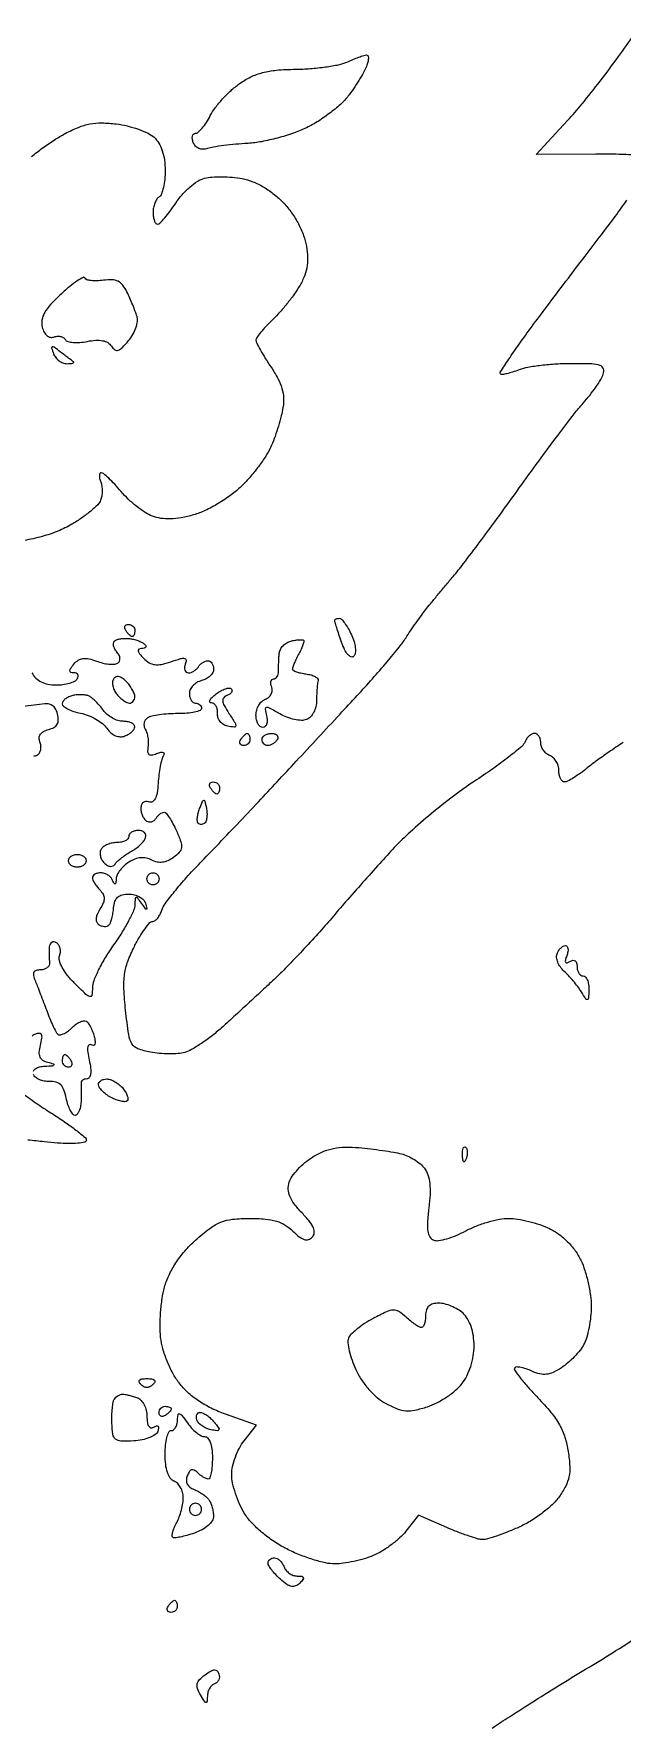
# Model space of a CAD drawing. Extents: x 0 to 102, y 0 to 135.
# Drawn here: x 73.71 to 81.93, y 70.39 to 93.94 of the extents above; entities that cross this region are included whole.
import ezdxf

# ---------------------------------------------------------------- set-up
doc = ezdxf.new("R2010")
doc.units = 0
doc.header["$MEASUREMENT"] = 0

msp = doc.modelspace()

# ---------------------------------------------------------------- linework, layer by layer
for points in [[(82.154959, 92.247453, 0.010801), (81.885233, 92.258749, 0.006493), (81.564856, 92.261078), (80.729312, 92.2563), (81.167344, 92.729414, 0.015467), (81.370219, 92.962607, 0.006991), (81.622164, 93.279919, 0.006914), (81.878958, 93.622484, 0.00939), (82.100556, 93.939102, -0.008454)], [(73.681254, 92.22809, -0.013082), (73.838351, 92.348533, -0.01303), (74.003858, 92.462216, -0.020632), (74.1519, 92.549864, -0.028183), (74.335926, 92.635812, -0.048703), (74.497973, 92.682981, -0.049104), (74.665157, 92.697698, -0.029182), (74.864817, 92.683964, -0.02784), (75.019514, 92.655384, -0.025572), (75.174626, 92.609183, -0.026457), (75.308635, 92.553545, -0.07241), (75.393567, 92.496555, -0.07651), (75.458523, 92.416641, -0.051594), (75.507249, 92.309462, -0.045791), (75.537654, 92.180805, -0.035154), (75.5478, 92.036681, -0.024502), (75.541599, 91.910217, -0.031333), (75.522949, 91.795113, -0.032555), (75.495979, 91.704196, -0.167482), (75.4632, 91.6641, 0.111412), (75.430751, 91.632288, 0.050262), (75.403451, 91.578937, 0.046318), (75.384867, 91.514298, 0.046881), (75.3786, 91.447607, 0.036824), (75.383232, 91.384794, 0.055973), (75.397238, 91.331943, 0.07398), (75.417745, 91.296009, 0.234415), (75.44205, 91.284447, 0.196896), (75.476203, 91.299102, 0.016462), (75.542679, 91.371361, 0.019969), (75.618107, 91.466395, 0.014044), (75.695516, 91.578852, -0.037748), (75.783893, 91.695048, -0.033507), (75.892105, 91.801694, -0.035059), (76.002996, 91.884435, -0.081439), (76.097922, 91.925515, -0.044495), (76.201419, 91.941896, -0.01963), (76.340012, 91.945887, -0.019246), (76.488219, 91.938626, -0.024506), (76.623809, 91.92001, -0.049581), (76.771896, 91.8767, -0.037032), (76.924589, 91.801497, -0.035454), (77.071718, 91.700291, -0.035325), (77.203263, 91.579199, -0.035838), (77.314263, 91.443189, -0.031602), (77.409918, 91.287053, -0.032613), (77.481748, 91.126752, -0.048837), (77.520933, 90.978542, -0.033935), (77.536256, 90.814308, -0.053015), (77.524814, 90.672899, -0.054234), (77.484234, 90.539372, -0.037562), (77.411502, 90.399148, -0.020143), (77.33411, 90.284519, -0.012243), (77.234016, 90.155181, -0.012261), (77.128275, 90.031566, -0.021119), (77.03358, 89.93476, 0.015005), (76.950559, 89.851938, 0.019913), (76.880479, 89.771514, 0.017616), (76.828257, 89.701626, 0.152796), (76.8168, 89.66501, 0.118658), (76.826511, 89.624666, 0.009433), (76.878724, 89.527079, 0.012364), (76.946863, 89.412075, 0.009156), (77.027607, 89.288273, -0.0271), (77.123028, 89.129822, -0.050251), (77.179695, 88.990955, -0.058864), (77.202158, 88.859647, -0.056616), (77.193893, 88.724925, -0.019369), (77.168714, 88.608574, -0.010258), (77.129004, 88.466403, -0.010193), (77.082372, 88.322446, -0.015533), (77.035514, 88.199718, -0.041728), (76.970246, 88.0741, -0.018341), (76.864464, 87.919238, -0.018002), (76.739584, 87.762243, -0.023019), (76.6131, 87.627552, -0.034273), (76.468801, 87.505451, -0.023393), (76.28986, 87.386424, -0.023637), (76.10561, 87.287455, -0.043193), (75.945998, 87.227499, -0.023424), (75.772921, 87.187676, -0.037201), (75.62179, 87.171757, -0.043196), (75.488589, 87.179192, -0.055362), (75.369775, 87.209873, -0.052477), (75.270769, 87.259938, -0.023309), (75.151507, 87.345016, -0.022764), (75.03248, 87.447691, -0.028507), (74.932411, 87.553717, 0.011856), (74.844118, 87.653734, 0.016787), (74.760568, 87.738107, 0.012901), (74.688335, 87.80287, 0.17813), (74.655911, 87.8148, 0.268459), (74.638247, 87.804579, 0.114957), (74.630091, 87.777523, 0.070071), (74.633212, 87.736554, 0.037632), (74.647794, 87.6879, -0.056421), (74.662836, 87.629882, -0.036097), (74.667628, 87.560341, -0.036023), (74.66236, 87.49058, -0.054809), (74.646933, 87.431858, -0.105743), (74.606076, 87.369101, -0.021889), (74.508155, 87.279833, -0.022093), (74.38297, 87.184417, -0.01925), (74.244089, 87.095675, -0.036451), (74.051348, 87.000848, -0.02867), (73.830878, 86.926063, -0.025777), (73.579802, 86.870402, -0.018488)], [(81.942654, 84.050696, 0.005066), (81.743798, 83.915793, 0.005114), (81.564789, 83.788958, 0.014096), (81.442159, 83.694791, -0.014728), (81.344872, 83.620281, -0.018488), (81.250321, 83.557361, -0.016869), (81.168601, 83.510955, -0.121269), (81.124909, 83.5002, -0.194988), (81.095074, 83.512295, -0.0869), (81.069745, 83.547244, -0.066774), (81.05255, 83.599054, -0.046805), (81.0468, 83.660349, 0.07271), (81.037318, 83.725211, 0.064008), (81.009523, 83.787758, 0.066864), (80.968421, 83.838633, 0.098143), (80.9199, 83.869194, -0.081035), (80.871389, 83.897495, -0.065663), (80.830277, 83.941642, -0.06652), (80.802482, 83.994278, -0.088478), (80.793, 84.047445, 0.065549), (80.786479, 84.096972, 0.082913), (80.767369, 84.138943, 0.099105), (80.73902, 84.167017, 0.146778), (80.705745, 84.177, 0.115729), (80.669057, 84.168393, 0.065629), (80.630999, 84.142804, 0.060023), (80.597401, 84.105101, 0.060468), (80.573818, 84.060587, -0.127657), (80.527468, 83.99571, -0.008401), (80.347038, 83.849892, -0.011738), (80.122373, 83.682818, -0.008478), (79.864532, 83.506799, 0.016262), (79.577126, 83.303967, 0.011003), (79.262576, 83.055229, 0.011094), (78.968933, 82.801154, 0.021655), (78.748609, 82.58373, 0.003443), (78.545172, 82.361748, 0.002044), (78.305616, 82.094526, 0.002045), (78.068873, 81.826058, 0.003525), (77.8743, 81.600391, -0.007368), (77.684585, 81.38375, -0.005085), (77.463726, 81.143869, -0.005128), (77.246594, 80.917496, -0.010447), (77.0706, 80.745095, -0.001448), (76.900221, 80.585959, -0.000939), (76.702326, 80.402881, -0.000944), (76.508402, 80.224829, -0.001792), (76.3515, 80.082343, -0.017598), (76.207932, 79.961783, -0.017668), (76.056426, 79.851786, -0.017791), (75.917812, 79.765447, -0.064796), (75.822194, 79.72591, -0.046888), (75.728685, 79.709958, -0.020328), (75.602446, 79.705588, -0.019904), (75.466872, 79.711808, -0.024954), (75.342197, 79.728812, -0.040881), (75.165991, 79.777041, -0.174212), (75.083402, 79.845739, -0.098084), (75.038641, 79.97372, -0.008556), (74.995909, 80.317142, -0.01505), (74.973039, 80.615174, -0.045922), (74.982217, 80.817672, -0.054733), (75.026825, 80.995014, -0.028998), (75.118075, 81.202819, -0.01626), (75.192403, 81.337506, -0.023403), (75.267422, 81.451123, -0.020633), (75.335181, 81.536363, -0.217827), (75.374618, 81.5544, 0.165002), (75.407809, 81.565659, 0.05978), (75.44388, 81.600885, 0.051168), (75.477108, 81.652091, 0.041529), (75.502024, 81.712647, -0.083599), (75.547351, 81.800973, -0.010539), (75.679737, 81.970836, -0.01214), (75.847383, 82.166916, -0.009808), (76.036475, 82.369371, 0.00196), (76.26413, 82.605573, 0.00096), (76.552418, 82.9082, 0.000952), (76.850845, 83.223881, 0.001383), (77.1129, 83.503694, 0.00016), (77.377865, 83.78837, 0.000102), (77.685581, 84.119326, 0.000103), (77.986987, 84.443761, 0.000192), (78.230854, 84.706573, 0.00563), (78.443212, 84.940841, 0.005931), (78.646537, 85.175841, 0.005695), (78.817096, 85.38249, 0.026464), (78.907654, 85.50782, -0.005747), (78.974755, 85.609288, -0.004183), (79.051607, 85.720628, -0.004226), (79.12629, 85.825027, -0.00926), (79.1856, 85.90338, -0.004736), (79.251631, 85.985719, -0.001523), (79.351106, 86.106628, -0.001519), (79.462617, 86.240498, -0.001701), (79.570825, 86.368714, 0.012952), (79.711056, 86.542669, 0.002671), (79.948464, 86.856768, 0.002807), (80.220301, 87.224729, 0.00264), (80.493651, 87.6033, -0.003029), (80.764792, 87.978194, -0.003413), (81.029985, 88.33509, -0.003126), (81.259511, 88.635692, -0.018486), (81.386339, 88.7877, 0.015708), (81.477499, 88.895733, 0.015202), (81.562736, 89.010436, 0.015305), (81.631502, 89.11584, 0.052647), (81.666407, 89.18955, 0.15506), (81.668662, 89.266217, 0.248178), (81.624364, 89.312378, 0.072576), (81.505461, 89.333348, 0.007418), (81.218852, 89.3376, 0.015357), (81.010862, 89.33121, 0.014362), (80.798932, 89.312053, 0.014505), (80.61187, 89.284188, 0.046643), (80.490674, 89.250633, -0.014921), (80.400835, 89.219511, -0.022052), (80.320231, 89.198108, -0.01846), (80.254659, 89.186275, -0.235993), (80.231652, 89.193948, -0.353512), (80.228984, 89.219077, -0.002803), (80.347189, 89.399732, -0.008349), (80.490955, 89.609105, -0.005077), (80.667493, 89.851965, -0.001506), (80.882486, 90.139685, -0.000844), (81.145474, 90.488206, -0.000842), (81.412363, 90.839426, -0.001374), (81.640108, 91.136393, 0.005029), (81.834203, 91.393349, 0.007557), (81.997818, 91.621684, 0.003606)], [(73.6866, 85.023, 0.079043), (73.741466, 84.950701, 0.074598), (73.817072, 84.897298, 0.067603), (73.911831, 84.86473, 0.049049), (74.022984, 84.8538, 0.031768), (74.120922, 84.860029, 0.037388), (74.21196, 84.878651, 0.040691), (74.284525, 84.905787, 0.145524), (74.3211, 84.9384, 0.09532), (74.333377, 84.970674, 0.17334), (74.328666, 84.998149, 0.172316), (74.307566, 85.016522, 0.094062), (74.273434, 85.023, -0.077058), (74.230806, 85.029609, -0.33026), (74.216656, 85.049212, -0.151269), (74.227787, 85.083601, -0.019864), (74.274994, 85.145315, -0.075829), (74.334931, 85.198598, -0.111239), (74.400847, 85.222941, -0.089), (74.481633, 85.219276, -0.035128), (74.588553, 85.187009, 0.030753), (74.675719, 85.15987, 0.034495), (74.762283, 85.144887, 0.036887), (74.836607, 85.142755, 0.127819), (74.882207, 85.156827, 0.132209), (74.909347, 85.185707, 0.141022), (74.917468, 85.223579, 0.104744), (74.904526, 85.268981, 0.051624), (74.871, 85.3191, -0.056759), (74.840842, 85.365198, -0.084254), (74.826714, 85.411227, -0.111539), (74.830296, 85.449864, -0.177482), (74.850576, 85.475677, -0.07857), (74.888193, 85.491438, -0.031873), (74.943053, 85.501206, -0.03056), (75.004528, 85.504368, -0.034018), (75.063735, 85.499758, -0.03077), (75.121945, 85.487518, -0.027576), (75.180439, 85.46788, -0.028612), (75.230999, 85.444308, -0.073114), (75.263351, 85.420249, -0.113764), (75.277341, 85.397877, -0.253913), (75.274145, 85.378687, -0.171727), (75.253552, 85.365536, -0.057107), (75.217457, 85.3614, 0.133899), (75.181994, 85.35173, 0.324922), (75.171763, 85.328193, 0.119682), (75.191591, 85.287818, 0.022668), (75.247313, 85.226801, 0.059374), (75.326669, 85.164345, 0.105877), (75.404735, 85.136974, 0.086115), (75.49819, 85.141235, 0.029524), (75.629041, 85.178352, -0.011549), (75.761794, 85.221218, -0.11548), (75.819649, 85.224653, -0.366368), (75.840376, 85.199933, -0.090706), (75.829834, 85.143751, 0.064641), (75.81866, 85.09755, 0.11179), (75.823152, 85.058471, 0.151847), (75.842231, 85.032766, 0.159047), (75.872156, 85.023, 0.081937), (75.909939, 85.029234, 0.053445), (75.95013, 85.047851, 0.052266), (75.986528, 85.075237, 0.067039), (76.0131, 85.1076, -0.06081), (76.039005, 85.139961, -0.051032), (76.073411, 85.167349, -0.053229), (76.110681, 85.185999, -0.089642), (76.144993, 85.1922, -0.145408), (76.175351, 85.183181, -0.099297), (76.201215, 85.157822, -0.083385), (76.218647, 85.119905, -0.066234), (76.2246, 85.075167, -0.129214), (76.211972, 85.02712, -0.073972), (76.174897, 84.979515, -0.065681), (76.120093, 84.939534, -0.060903), (76.0554, 84.913887, 0.070024), (75.990727, 84.886879, 0.069688), (75.935902, 84.843034, 0.075597), (75.898904, 84.789664, 0.114309), (75.8862, 84.73482, 0.060868), (75.892499, 84.683265, 0.079473), (75.911051, 84.639603, 0.097394), (75.938534, 84.610372, 0.156778), (75.9708, 84.6, -0.08505), (76.003106, 84.594465, -0.093515), (76.030549, 84.578538, -0.10041), (76.048902, 84.554806, -0.115039), (76.0554, 84.526936, -0.310167), (76.035919, 84.498553, -0.037133), (75.959105, 84.475335, -0.033832), (75.853231, 84.459154, -0.021008), (75.727588, 84.453873, 0.016529), (75.595006, 84.449489, 0.018404), (75.467703, 84.436341, 0.018038), (75.360698, 84.417334, 0.085636), (75.303208, 84.394191, 0.103216), (75.271159, 84.363774, 0.099529), (75.25343, 84.322693, 0.097654), (75.25278, 84.277286, 0.095344), (75.269359, 84.234604, -0.066364), (75.291668, 84.18571, -0.035313), (75.306532, 84.12075, -0.034422), (75.312505, 84.051069, -0.044965), (75.307832, 83.987307, 0.050698), (75.303653, 83.919689, 0.225549), (75.321649, 83.885396, 0.211024), (75.360702, 83.876337, 0.044624), (75.429572, 83.895934, -0.029073), (75.487139, 83.914265, -0.138881), (75.52128, 83.913383, -0.349261), (75.53265, 83.896652, -0.120189), (75.522963, 83.866856, 0.076723), (75.501328, 83.815745, 0.015184), (75.479866, 83.718359, 0.015756), (75.461723, 83.602282, 0.014073), (75.450104, 83.480835, -0.022447), (75.434939, 83.346165, -0.077718), (75.40808, 83.262929, -0.162789), (75.369279, 83.224484, -0.209081), (75.319619, 83.222208, 0.11233), (75.277327, 83.228283, 0.150215), (75.24152, 83.214013, 0.137042), (75.217708, 83.180728, 0.087367), (75.2094, 83.133544, 0.054222), (75.215241, 83.07984, 0.049167), (75.232534, 83.026757, 0.052333), (75.257982, 82.982079, 0.099046), (75.288154, 82.953913, 0.108373), (75.322273, 82.941933, 0.099685), (75.359384, 82.944794, 0.095498), (75.393775, 82.962094, 0.090427), (75.420047, 82.99122, -0.045233), (75.444742, 83.024113, -0.045556), (75.474894, 83.051943, -0.049604), (75.505733, 83.071072, -0.114512), (75.532141, 83.0772, -0.225008), (75.561307, 83.063375, -0.02373), (75.607431, 83.001173, -0.025682), (75.657482, 82.917534, -0.017797), (75.705659, 82.818385, -0.018654), (75.766178, 82.666608, -0.11378), (75.775848, 82.583276, -0.160444), (75.746204, 82.518506, -0.048041), (75.664063, 82.445384, -0.051432), (75.585906, 82.399737, -0.077619), (75.510083, 82.378679, -0.083188), (75.435387, 82.382419, -0.068954), (75.360601, 82.410033, 0.070361), (75.285519, 82.437517, 0.074706), (75.20732, 82.442315, 0.069013), (75.12611, 82.423672, 0.048734), (75.042148, 82.381983, 0.046835), (74.976177, 82.331639, 0.044206), (74.919313, 82.268985, 0.047358), (74.879132, 82.204031, 0.102126), (74.864321, 82.1474, -0.016222), (74.859574, 82.091491, -0.264726), (74.848825, 82.076892, -0.396882), (74.835071, 82.081713, -0.023631), (74.814971, 82.12545, 0.087674), (74.789711, 82.165881, 0.065245), (74.749629, 82.200136, 0.064399), (74.701456, 82.223301, 0.080074), (74.65245, 82.2312, 0.054516), (74.606601, 82.226186, 0.074189), (74.567806, 82.211319, 0.093787), (74.541774, 82.189344, 0.172346), (74.5326, 82.16352, 0.104005), (74.539546, 82.13049, 0.032388), (74.563042, 82.085279, 0.030805), (74.596571, 82.036857, 0.029554), (74.636232, 81.992208, -0.064825), (74.681928, 81.932832, -0.130729), (74.697368, 81.876268, -0.106778), (74.683872, 81.811765, -0.034824), (74.637964, 81.725411, 0.03476), (74.597393, 81.649119, 0.089694), (74.582598, 81.588755, 0.13531), (74.592378, 81.542314, 0.136003), (74.624561, 81.507551, 0.063437), (74.662189, 81.490436, 0.068185), (74.701988, 81.48385, 0.076544), (74.737816, 81.488349, 0.127603), (74.76387, 81.50367, 0.105609), (74.784429, 81.535397, 0.025282), (74.803932, 81.59546, 0.024864), (74.819719, 81.66821, 0.022361), (74.828897, 81.744791, -0.060668), (74.846577, 81.833962, -0.131691), (74.884481, 81.891968, -0.128226), (74.947089, 81.92417, -0.056057), (75.040618, 81.934311, -0.059891), (75.118701, 81.924608, -0.064454), (75.190206, 81.896709, -0.072569), (75.244652, 81.855695, -0.129254), (75.272504, 81.807411, -0.005718), (75.292013, 81.732476, -0.491811), (75.285686, 81.724504, -0.236157), (75.272133, 81.731527, -0.003343), (75.217136, 81.8082, 0.011468), (75.164615, 81.878965, 0.291781), (75.142987, 81.886654, 0.332039), (75.129042, 81.870211, 0.013369), (75.126095, 81.787246, -0.10288), (75.108415, 81.705815, -0.017338), (75.038201, 81.561755, -0.018327), (74.942158, 81.395878, -0.015376), (74.8287, 81.227242, 0.019489), (74.715357, 81.05575, 0.021474), (74.619579, 80.881302, 0.02148), (74.551123, 80.726434, 0.093585), (74.5326, 80.628339, -0.035032), (74.525272, 80.523879, -0.449179), (74.49629, 80.504625, -0.127601), (74.442617, 80.534773, -0.004944), (74.278914, 80.69527, -0.029137), (74.181281, 80.804998, -0.04282), (74.110217, 80.912688, -0.051032), (74.070755, 81.007146, -0.166556), (74.073182, 81.073921, 0.074052), (74.084721, 81.125869, 0.075429), (74.080503, 81.178583, 0.08184), (74.061655, 81.223955, 0.115556), (74.030767, 81.254735, 0.104236), (73.995548, 81.267426, 0.160996), (73.964001, 81.261649, 0.153655), (73.941112, 81.23783, 0.092842), (73.930376, 81.199843, 0.016669), (73.927523, 81.149769, 0.010182), (73.927331, 81.090567, 0.010202), (73.929536, 81.031842, 0.017802), (73.934085, 80.98335, -0.135374), (73.928409, 80.943067, -0.116316), (73.902758, 80.908664, -0.099488), (73.860484, 80.885559, -0.075613), (73.808157, 80.8776, 0.06755), (73.746857, 80.86928, 0.208452), (73.715075, 80.843536, 0.175334), (73.709169, 80.798996, 0.046467), (73.731275, 80.72955, -0.006103), (73.762155, 80.654179, -0.002114), (73.804926, 80.544687, -0.0021), (73.851037, 80.423647, -0.00244), (73.893846, 80.30813, 0.010118), (73.936009, 80.199508, 0.012158), (73.980174, 80.099214, 0.010894), (74.021044, 80.016911, 0.075821), (74.047592, 79.980808, 0.229819), (74.078288, 79.97017, 0.07361), (74.126159, 79.983169, 0.056087), (74.182597, 80.015796, 0.037313), (74.239292, 80.064606, -0.037373), (74.296987, 80.114265, -0.049703), (74.356425, 80.149625, -0.059414), (74.408981, 80.166962, -0.190642), (74.444609, 80.160596, -0.102383), (74.473632, 80.133142, -0.030796), (74.505436, 80.080979, -0.029445), (74.534743, 80.016583, -0.028118), (74.556799, 79.948202, -0.030732), (74.570038, 79.880933, -0.117862), (74.565734, 79.838779, -0.292556), (74.5462, 79.823456, -0.163823), (74.515664, 79.830567, 0.288098), (74.485249, 79.830341, 0.221551), (74.46702, 79.801669, 0.068886), (74.467535, 79.731172, 0.017837), (74.487975, 79.619184, -0.023699), (74.507246, 79.506119, -0.061714), (74.507094, 79.423732, -0.111542), (74.488915, 79.37351, -0.2557), (74.454722, 79.3548, 0.069125), (74.420562, 79.350055, 0.096957), (74.393169, 79.336162, 0.11927), (74.376782, 79.315507, 0.148548), (74.373418, 79.29135, -0.032684), (74.376712, 79.255357, -0.006479), (74.377551, 79.190623, -0.006835), (74.376518, 79.115078, -0.006311), (74.373418, 79.03755, -0.036851), (74.364167, 78.96466, -0.054017), (74.344598, 78.903115, -0.06915), (74.31848, 78.860882, -0.22332), (74.289375, 78.8472, -0.232661), (74.257666, 78.862799, -0.046517), (74.223001, 78.917669, -0.040382), (74.191148, 78.995212, -0.027919), (74.167371, 79.087093, 0.039835), (74.134654, 79.202161, 0.108688), (74.089017, 79.272865, 0.132466), (74.024053, 79.309862, 0.073401), (73.932709, 79.319743, -0.053712), (73.858578, 79.324832, -0.059911), (73.790064, 79.345692, -0.068428), (73.737083, 79.378311, -0.137793), (73.709262, 79.41825, -0.17236)], [(73.710366, 83.86962, 0.16638), (73.736611, 83.866313, 0.087518), (73.767505, 83.878616, 0.131521), (73.794679, 83.907455, 0.080471), (73.810077, 83.951894, 0.07094), (73.811731, 84.004713, 0.064105), (73.798817, 84.057856, -0.101669), (73.78923, 84.115872, -0.14307), (73.805785, 84.165316, -0.119011), (73.849643, 84.204296, -0.058543), (73.919584, 84.231644, 0.062271), (73.995534, 84.261993, 0.135437), (74.040075, 84.30551, 0.135039), (74.056071, 84.365805, 0.061742), (74.045229, 84.447179, 0.073799), (74.008803, 84.532594, 0.165654), (73.955211, 84.577009, 0.108752), (73.869117, 84.589761, 0.022823), (73.716924, 84.572145, -0.022875), (73.556901, 84.553639, -0.129433)], [(73.709556, 79.461446, -0.150879), (73.736915, 79.497609, -0.098036), (73.791963, 79.522735, -0.045798), (73.8699, 79.533814, 0.004662), (73.975189, 79.540033, 0.203187), (73.994588, 79.549869, 0.540675), (73.991025, 79.561781, 0.009054), (73.911987, 79.583716, -0.075453), (73.841134, 79.613941, -0.153236), (73.80192, 79.659302, -0.123384), (73.790875, 79.726367, -0.040921), (73.807283, 79.825448, 0.02203), (73.827597, 79.924716, 0.149506), (73.820737, 79.973746, 0.302637), (73.791398, 79.991622, 0.08165), (73.735288, 79.980045, 0.093821), (73.691887, 79.953226, 0.096565)], [(73.532051, 79.175594, 0.010528), (73.746114, 79.018811, 0.012768), (73.953457, 78.881314, -0.009767), (74.142967, 78.757271, -0.014693), (74.302728, 78.64116, -0.00946), (74.429064, 78.539667, -0.222333), (74.448, 78.499188, -0.355078), (74.426557, 78.4728, -0.027522), (74.329957, 78.458102, -0.027949), (74.200215, 78.452898, -0.016765), (74.04615, 78.460503, -0.004687), (73.860339, 78.477688, -0.002532), (73.631874, 78.50215, -0.002521)], [(80.1162, 70.295826, -0.00739), (80.354777, 70.454164, -0.002531), (80.705031, 70.676736, -0.002515), (81.094067, 70.918478, -0.002904), (81.467331, 71.144849, 0.006034), (81.843855, 71.376434, 0.004871), (82.242782, 71.633954, 0.004924)]]:
    msp.add_lwpolyline(points, format="xyb")
for points in [[(78.358095, 93.646838, -0.294878), (78.376959, 93.636884, -0.113306), (78.38571, 93.607135, -0.065912), (78.38239, 93.560555, -0.033992), (78.366734, 93.50415, -0.038943), (78.333745, 93.42959, -0.011611), (78.272122, 93.321367, -0.01157), (78.197014, 93.202623, -0.012265), (78.117889, 93.08981, -0.046876), (78.014224, 92.973942, -0.022543), (77.861879, 92.845057, -0.022125), (77.689602, 92.723917, -0.02945), (77.522567, 92.630545, -0.029192), (77.339519, 92.554773, -0.018351), (77.118079, 92.486902, -0.018412), (76.894503, 92.435992, -0.031841), (76.705369, 92.412532, 0.008143), (76.534271, 92.399498, 0.008525), (76.366289, 92.381052, 0.008254), (76.221887, 92.360272, 0.036991), (76.138822, 92.340526, -0.076804), (76.075493, 92.330694, -0.099309), (76.017948, 92.342194, -0.105618), (75.97184, 92.374124, -0.09737), (75.941174, 92.422979, -0.053124), (75.927974, 92.472547, -0.095965), (75.929532, 92.514383, -0.144531), (75.945078, 92.541811, -0.194413), (75.971283, 92.5524, 0.187422), (76.010005, 92.567443, 0.032786), (76.065162, 92.624995, 0.031637), (76.124079, 92.704898, 0.023718), (76.178851, 92.79953, -0.042908), (76.247556, 92.908386, -0.02234), (76.350248, 93.031941, -0.022045), (76.467754, 93.150199, -0.031246), (76.582873, 93.24368, -0.041397), (76.743665, 93.339369, -0.050126), (76.908248, 93.400176, -0.041743), (77.104584, 93.433938, -0.018641), (77.3667, 93.446945, 0.01602), (77.576548, 93.456255, 0.015584), (77.787321, 93.47901, 0.01569), (77.971082, 93.510569, 0.054385), (78.0858, 93.547332, -0.00782), (78.171233, 93.58377, -0.009288), (78.25303, 93.615396, -0.008267), (78.322757, 93.639577, -0.057391)], [(74.428915, 90.531465, 0.454337), (74.403358, 90.541397, 0.025911), (74.321275, 90.492857, 0.025393), (74.215897, 90.414952, 0.014048), (74.095079, 90.309946, 0.020443), (73.949302, 90.164441, 0.057309), (73.864326, 90.048128, 0.085143), (73.827284, 89.945565, 0.108546), (73.831248, 89.845352, 0.057947), (73.857878, 89.777005, 0.095355), (73.896639, 89.728822, 0.123333), (73.942775, 89.70609, 0.145711), (73.991109, 89.70982, -0.070772), (74.037945, 89.720545, -0.074103), (74.085151, 89.717513, -0.081599), (74.125482, 89.701641, -0.120444), (74.152471, 89.675076, 0.189903), (74.188218, 89.648356, 0.045315), (74.262681, 89.635115, 0.040266), (74.357111, 89.63465, 0.030467), (74.459843, 89.648759, -0.0324), (74.57955, 89.664728, -0.065584), (74.674264, 89.658739, -0.086776), (74.745972, 89.631154, -0.112457), (74.796682, 89.582538, 0.090699), (74.843988, 89.533103, 0.237751), (74.891126, 89.525512, 0.122443), (74.948441, 89.560719, 0.019503), (75.037677, 89.658984, 0.045699), (75.096741, 89.744044, 0.045377), (75.139532, 89.838614, 0.049236), (75.161082, 89.928292, 0.111737), (75.155187, 89.997384, 0.014569), (75.131025, 90.06639, 0.006276), (75.095, 90.156984, 0.006204), (75.054212, 90.252535, 0.008163), (75.01451, 90.338607, 0.052398), (74.956065, 90.433251, 0.113603), (74.890333, 90.487132, 0.107752), (74.805267, 90.508467, 0.044227), (74.685846, 90.501613, -0.026614), (74.594633, 90.49315, -0.038761), (74.513965, 90.496232, -0.043964), (74.452827, 90.508851, -0.237359)], [(74.086513, 89.500405, 0.007142), (73.998044, 89.56621, 0.220455), (73.9718, 89.571293, 0.43305), (73.962469, 89.554642, 0.014961), (73.989815, 89.476466, 0.075796), (74.020049, 89.42338, 0.064713), (74.066209, 89.378392, 0.066826), (74.120626, 89.347965, 0.094374), (74.175051, 89.3376, 0.016936), (74.223416, 89.339239, 0.043764), (74.257885, 89.344632, 0.128922), (74.272464, 89.352579, 0.479814), (74.27175, 89.361539, -0.010475), (74.250284, 89.376784, -0.001203), (74.202796, 89.412206, -0.001451), (74.146525, 89.454646, -0.001182)], [(77.98005, 85.78374, -0.204), (78.010885, 85.770233, -0.02946), (78.055931, 85.716374, -0.029447), (78.104128, 85.64261, -0.021279), (78.149267, 85.555337, -0.034533), (78.185593, 85.460483, -0.048085), (78.203699, 85.371442, -0.057669), (78.202916, 85.298358, -0.166381), (78.180928, 85.253488, -0.305197), (78.144522, 85.246374, -0.117019), (78.100826, 85.278397, -0.063485), (78.054324, 85.349597, -0.029093), (78.01171, 85.452215, -0.003146), (77.975269, 85.558905, -0.004557), (77.944539, 85.653621, -0.002396), (77.91967, 85.734063, -0.073893), (77.9166, 85.754724, -0.202834), (77.921376, 85.766013, -0.085561), (77.935238, 85.775489, -0.065112), (77.955762, 85.781812, -0.044837)], [(75.035207, 85.6998, -0.093332), (75.069407, 85.69336, -0.09642), (75.098482, 85.674949, -0.099167), (75.117942, 85.64748, -0.105053), (75.1248, 85.6152, -0.042167), (75.122064, 85.582811, -0.061769), (75.113841, 85.555451, -0.081139), (75.101759, 85.536899, -0.210953), (75.087493, 85.5306, -0.151918), (75.069665, 85.536145, -0.038439), (75.045786, 85.555451, -0.035638), (75.020657, 85.582817, -0.029505), (74.9979, 85.6152, -0.082592), (74.984659, 85.647526, -0.161196), (74.987291, 85.674949, -0.182303), (75.005179, 85.693177, -0.108972)], [(77.479304, 85.479973, -0.306547), (77.485611, 85.463619, -0.023727), (77.472218, 85.416017, -0.026006), (77.448882, 85.356512, -0.016419), (77.415854, 85.289607, 0.009412), (77.380832, 85.221099, 0.011989), (77.351265, 85.15659, 0.010018), (77.329049, 85.101886, 0.091687), (77.3244, 85.076746, 0.280481), (77.335294, 85.058854, 0.032303), (77.380315, 85.039158, 0.031376), (77.441809, 85.021136, 0.02032), (77.51475, 85.007734, -0.032663), (77.58617, 84.992781, -0.054904), (77.642972, 84.970003, -0.078266), (77.677998, 84.943525, -0.279193), (77.68395, 84.91725, 0.052062), (77.675725, 84.88007, 0.009413), (77.669013, 84.80953, 0.010055), (77.664352, 84.726287, 0.008956), (77.6628, 84.639645, -0.058231), (77.652546, 84.551896, -0.062985), (77.622361, 84.471327, -0.0697), (77.576889, 84.408094, -0.110894), (77.521652, 84.371326, -0.10193), (77.451357, 84.359748, -0.041498), (77.354691, 84.371684, -0.038839), (77.249542, 84.402312, -0.040007), (77.151481, 84.448603, 0.006304), (77.006066, 84.529641, 0.162147), (76.962201, 84.537365, 0.415512), (76.944871, 84.513894, 0.026046), (76.964097, 84.420822, -0.054677), (76.973092, 84.359874, -0.089653), (76.965753, 84.308372, -0.126644), (76.943839, 84.274356, -0.188831), (76.911267, 84.2616, -0.176435), (76.875217, 84.27473, -0.092674), (76.84455, 84.312082, -0.072824), (76.82379, 84.367705, -0.053005), (76.8168, 84.433455, -0.070479), (76.826642, 84.502933, -0.063427), (76.855505, 84.56968, -0.066816), (76.898178, 84.623737, -0.101017), (76.948562, 84.655872, 0.086758), (76.995499, 84.683975, 0.094184), (77.028545, 84.725651, 0.100215), (77.042681, 84.774292, 0.112844), (77.035817, 84.822417, -0.053992), (77.024071, 84.866835, -0.097266), (77.025694, 84.90433, -0.145428), (77.039968, 84.928915, -0.191268), (77.063855, 84.9384, 0.1465), (77.091205, 84.946589, 0.103709), (77.113936, 84.969464, 0.08644), (77.128548, 85.003725, 0.067049), (77.132473, 85.04415, -0.01285), (77.131895, 85.094699, -0.005918), (77.133614, 85.160503, -0.005857), (77.137053, 85.22971, -0.008077), (77.141873, 85.291747, -0.09257), (77.158067, 85.348428, -0.07078), (77.194775, 85.4016, -0.069484), (77.245667, 85.443304, -0.082406), (77.30325, 85.466525, -0.015332), (77.361994, 85.477713, -0.020328), (77.416037, 85.484059, -0.018113), (77.460478, 85.485839, -0.154108)], [(75.003294, 84.902792, 0.041225), (74.946878, 84.9506, 0.10999), (74.898606, 84.971094, 0.167667), (74.858749, 84.965076, 0.134586), (74.826811, 84.935343, 0.126062), (74.813334, 84.8922, 0.067899), (74.818017, 84.83633, 0.060784), (74.839072, 84.776927, 0.057733), (74.874076, 84.723194, 0.032491), (74.918677, 84.676049, 0.034698), (74.968092, 84.636188, 0.037049), (75.015045, 84.608339, 0.115836), (75.050559, 84.6, 0.121328), (75.078874, 84.606974, 0.100737), (75.102992, 84.626626, 0.091523), (75.119192, 84.656021, 0.080467), (75.1248, 84.690643, 0.095676), (75.116453, 84.733863, 0.034662), (75.089108, 84.790352, 0.032843), (75.049792, 84.849608, 0.033498)], [(76.472224, 84.799044, -0.181267), (76.481596, 84.775723, -0.154112), (76.474164, 84.750102, -0.103991), (76.449314, 84.725743, -0.05655), (76.410756, 84.70687, 0.128424), (76.365442, 84.676024, 0.210389), (76.351818, 84.632438, 0.098801), (76.372905, 84.566322, 0.018586), (76.438789, 84.457123, -0.006257), (76.52421, 84.323125, -0.163851), (76.533826, 84.282093, -0.416428), (76.51241, 84.264525, -0.025257), (76.421833, 84.278463, -0.087629), (76.363549, 84.301607, -0.084467), (76.315863, 84.343544, -0.087408), (76.285937, 84.397481, -0.103654), (76.27865, 84.455191, 0.064842), (76.275951, 84.510756, 0.085888), (76.258646, 84.558253, 0.104924), (76.22986, 84.590429, 0.152148), (76.19405, 84.602691, -0.274329), (76.173705, 84.615542, -0.244327), (76.173891, 84.640821, -0.081704), (76.204434, 84.681026, -0.027609), (76.260724, 84.728716, -0.033117), (76.326699, 84.772079, -0.048598), (76.3901, 84.800251, -0.060386), (76.442256, 84.810845, -0.231453)], [(74.4903, 84.696044, 0.075898), (74.447436, 84.710362, 0.032238), (74.387062, 84.716811, 0.030966), (74.320544, 84.715484, 0.035373), (74.25765, 84.705813, 0.048829), (74.201012, 84.686988, 0.059642), (74.15309, 84.658419, 0.070751), (74.120475, 84.624972, 0.159205), (74.1096, 84.591682, 0.230784), (74.126391, 84.55724, 0.047328), (74.185045, 84.519731, 0.040907), (74.268067, 84.485352, 0.028367), (74.366435, 84.459803, -0.044774), (74.472982, 84.428369, -0.035971), (74.580727, 84.376551, -0.037191), (74.673922, 84.313536, -0.072852), (74.735277, 84.248523, 0.05858), (74.791045, 84.185961, 0.081065), (74.854468, 84.145848, 0.091725), (74.921001, 84.131022, 0.10102), (74.986042, 84.141856, 0.044234), (75.03913, 84.167817, 0.051283), (75.08404, 84.201654, 0.0587), (75.114871, 84.237863, 0.14809), (75.1248, 84.270651, 0.204402), (75.112481, 84.299527, 0.08358), (75.076507, 84.324008, 0.0638), (75.023331, 84.340651, 0.044003), (74.960397, 84.3462, -0.078516), (74.889351, 84.357426, -0.04879), (74.811814, 84.391211, -0.047649), (74.739896, 84.4408, -0.061813), (74.685447, 84.499428, 0.020221), (74.636912, 84.56127, 0.018951), (74.582522, 84.620391, 0.019319), (74.530285, 84.669104, 0.059571)], [(76.694893, 84.177, -0.210953), (76.709159, 84.170701, -0.081139), (76.721241, 84.152149, -0.061769), (76.729464, 84.124789, -0.042167), (76.7322, 84.0924, -0.105053), (76.725342, 84.06012, -0.099167), (76.705882, 84.032651, -0.09642), (76.676807, 84.01424, -0.093332), (76.642607, 84.0078, -0.108972), (76.612579, 84.014423, -0.182303), (76.594691, 84.032651, -0.161196), (76.592059, 84.060074, -0.082592), (76.6053, 84.0924, -0.029505), (76.628057, 84.124783, -0.035638), (76.653186, 84.152149, -0.038439), (76.677065, 84.171455, -0.151918)], [(77.033293, 84.177, -0.066118), (77.079961, 84.170802, -0.138808), (77.111083, 84.152149, -0.191142), (77.122032, 84.124518, -0.139169), (77.1129, 84.0924, -0.06081), (77.086995, 84.060039, -0.051032), (77.052589, 84.032651, -0.053229), (77.015319, 84.014001, -0.089642), (76.981007, 84.0078, -0.105429), (76.950633, 84.014277, -0.099231), (76.924785, 84.032651, -0.096318), (76.907459, 84.060105, -0.092995), (76.9014, 84.0924, -0.153634), (76.911554, 84.124665, -0.097988), (76.940144, 84.152149, -0.080552), (76.982862, 84.170694, -0.062283)], [(76.219607, 83.5002, -0.093332), (76.253807, 83.49376, -0.09642), (76.282882, 83.475349, -0.099167), (76.302342, 83.44788, -0.105053), (76.3092, 83.4156, -0.042167), (76.306464, 83.383211, -0.061769), (76.298241, 83.355851, -0.081139), (76.286159, 83.337299, -0.210953), (76.271893, 83.331, -0.151918), (76.254065, 83.336545, -0.038439), (76.230186, 83.355851, -0.035638), (76.205057, 83.383217, -0.029505), (76.1823, 83.4156, -0.082592), (76.169059, 83.447926, -0.161196), (76.171691, 83.475349, -0.182303), (76.189579, 83.493577, -0.108972)], [(76.123829, 83.134028, -0.034132), (76.13207, 83.071166, -0.038293), (76.131191, 83.010169, -0.04166), (76.122229, 82.959257, -0.132742), (76.105178, 82.929578, -0.087737), (76.082811, 82.913933, -0.094551), (76.057012, 82.907433, -0.100088), (76.031824, 82.911015, -0.111619), (76.011109, 82.924091, -0.176541), (75.998202, 82.951799, -0.044381), (75.998317, 83.002419, -0.039794), (76.008917, 83.063978, -0.031108), (76.029759, 83.128541, -0.005261), (76.071674, 83.231984, -0.286752), (76.08815, 83.243667, -0.36589), (76.102517, 83.232898, -0.006855)], [(75.17415, 82.8234, 0.061282), (75.122929, 82.817098, 0.079792), (75.079548, 82.798549, 0.097575), (75.050507, 82.771066, 0.155847), (75.0402, 82.7388, -0.186414), (75.027724, 82.706501, -0.089706), (74.991964, 82.679051, -0.069539), (74.93883, 82.660442, -0.049547), (74.875993, 82.6542, 0.050731), (74.808965, 82.647382, 0.047919), (74.743324, 82.627183, 0.051509), (74.688592, 82.597481, 0.104651), (74.654944, 82.562229, 0.114292), (74.64058, 82.519736, 0.077767), (74.643491, 82.468583, 0.071784), (74.662706, 82.41681, 0.071796), (74.695774, 82.372586, 0.055276), (74.74142, 82.336053, 0.119898), (74.783706, 82.321764, 0.151694), (74.821277, 82.329925, 0.109317), (74.853373, 82.358807, -0.053321), (74.887556, 82.397249, -0.018931), (74.94392, 82.444683, -0.018539), (75.01022, 82.492482, -0.020773), (75.077465, 82.533344, 0.033856), (75.14274, 82.575384, 0.031849), (75.203169, 82.62665, 0.033427), (75.250736, 82.679086, 0.087263), (75.274865, 82.723694, 0.135242), (75.276873, 82.761623, 0.144615), (75.258989, 82.794111, 0.119375), (75.222843, 82.815913, 0.076427)], [(74.3211, 82.485, 0.064853), (74.272586, 82.478681, 0.082425), (74.231477, 82.460149, 0.098894), (74.203977, 82.432663, 0.148195), (74.1942, 82.4004, 0.148195), (74.203977, 82.368137, 0.098894), (74.231477, 82.340651, 0.082425), (74.272586, 82.322119, 0.064853), (74.3211, 82.3158, 0.064853), (74.369614, 82.322119, 0.082425), (74.410723, 82.340651, 0.098894), (74.438223, 82.368137, 0.148195), (74.448, 82.4004, 0.148195), (74.438223, 82.432663, 0.098894), (74.410723, 82.460149, 0.082425), (74.369614, 82.478681, 0.064853)], [(75.3786, 82.2312, -0.099038), (75.410887, 82.224741, -0.097945), (75.438349, 82.206349, -0.097945), (75.456741, 82.178887, -0.099038), (75.4632, 82.1466, -0.099038), (75.456741, 82.114313, -0.097945), (75.438349, 82.086851, -0.097945), (75.410887, 82.068459, -0.099038), (75.3786, 82.062, -0.099038), (75.346313, 82.068459, -0.097945), (75.318851, 82.086851, -0.097945), (75.300459, 82.114313, -0.099038), (75.294, 82.1466, -0.099038), (75.300459, 82.178887, -0.097945), (75.318851, 82.206349, -0.097945), (75.346313, 82.224741, -0.099038)], [(81.137796, 81.216, -0.233815), (81.161044, 81.2045, -0.130428), (81.173408, 81.174646, -0.081185), (81.172101, 81.129177, -0.043938), (81.156668, 81.075222, 0.026179), (81.136813, 81.014095, 0.196415), (81.140568, 80.984498, 0.357523), (81.160815, 80.976644, 0.059284), (81.201623, 80.995615, -0.094824), (81.241649, 81.010886, -0.201622), (81.273388, 81.003705, -0.171774), (81.293878, 80.974398, -0.067586), (81.3006, 80.924893, 0.062283), (81.306906, 80.874462, 0.080552), (81.325451, 80.831744, 0.097988), (81.352935, 80.803154, 0.153634), (81.3852, 80.793, -0.213046), (81.417161, 80.778734, -0.083941), (81.443487, 80.737085, -0.063149), (81.460527, 80.675528, -0.04254), (81.464825, 80.60265, -0.006144), (81.46011, 80.479985, -0.322809), (81.446147, 80.462548, -0.325222), (81.425298, 80.470343, -0.006194), (81.359075, 80.573258, 0.021801), (81.310322, 80.644067, 0.013015), (81.246595, 80.724074, 0.013018), (81.178843, 80.800599, 0.021947), (81.117679, 80.860649, -0.056166), (81.06717, 80.917515, -0.058146), (81.031268, 80.983564, -0.064543), (81.014509, 81.048431, -0.123198), (81.02098, 81.101541, -0.051605), (81.043192, 81.145319, -0.055794), (81.073413, 81.182378, -0.062811), (81.106673, 81.207649, -0.131829)], [(74.146907, 79.6932, 0.210953), (74.132641, 79.686901, 0.081139), (74.120559, 79.668349, 0.061769), (74.112336, 79.640989, 0.042167), (74.1096, 79.6086, 0.105053), (74.116458, 79.57632, 0.099167), (74.135918, 79.548851, 0.09642), (74.164993, 79.53044, 0.093332), (74.199193, 79.524, 0.108972), (74.229221, 79.530623, 0.182303), (74.247109, 79.548851, 0.161196), (74.249741, 79.576274, 0.082592), (74.2365, 79.6086, 0.029505), (74.213743, 79.640983, 0.035638), (74.188614, 79.668349, 0.038439), (74.164735, 79.687655, 0.151918)], [(74.733741, 79.3548, -0.087648), (74.786112, 79.345549, -0.043397), (74.847484, 79.316923, -0.041292), (74.907738, 79.275193, -0.047491), (74.957297, 79.225856, -0.037564), (74.994818, 79.173034, -0.053693), (75.019037, 79.12095, -0.067649), (75.027599, 79.077111, -0.213976), (75.017201, 79.049801, -0.204798), (74.987394, 79.037848, -0.046527), (74.932099, 79.044269, -0.040851), (74.864656, 79.064413, -0.029881), (74.793646, 79.097122, -0.033319), (74.726114, 79.139274, -0.039938), (74.669031, 79.187791, -0.044159), (74.629105, 79.235362, -0.15369), (74.6172, 79.273177, -0.141418), (74.626183, 79.304303, -0.099797), (74.651434, 79.330823, -0.084759), (74.689196, 79.348687, -0.068295)], [(78.255, 78.396952, -0.007583), (78.41626, 78.379917, -0.006438), (78.585997, 78.357157, -0.0065), (78.740056, 78.332427, -0.018114), (78.8472, 78.30977, -0.045613), (78.936389, 78.278643, -0.032704), (79.029492, 78.228705, -0.033233), (79.11256, 78.168879, -0.058932), (79.170769, 78.107938, -0.085163), (79.217415, 78.017195, -0.049064), (79.24272, 77.896622, -0.038699), (79.247514, 77.744247, -0.020417), (79.231111, 77.555587, 0.014514), (79.211258, 77.354753, 0.055305), (79.21641, 77.229122, 0.101893), (79.245349, 77.150955, 0.163107), (79.299729, 77.106094, 0.132903), (79.366823, 77.099217, 0.029539), (79.480386, 77.124751, 0.028696), (79.61223, 77.171035, 0.024261), (79.745734, 77.234457, -0.029662), (79.890436, 77.301293, -0.022466), (80.056023, 77.357728, -0.022909), (80.216797, 77.396686, -0.048017), (80.344727, 77.409, -0.039858), (80.470698, 77.398942, -0.020934), (80.624754, 77.367519, -0.020691), (80.780845, 77.321882, -0.029795), (80.914181, 77.267789, -0.046679), (81.046206, 77.188962, -0.039677), (81.169265, 77.083005, -0.039479), (81.274665, 76.958302, -0.044926), (81.354109, 76.823639, -0.034731), (81.409239, 76.683076, -0.020958), (81.455684, 76.510176, -0.020943), (81.487557, 76.333662, -0.034172), (81.497958, 76.181934, -0.025965), (81.490512, 76.038301, -0.02155), (81.46812, 75.886873, -0.022086), (81.435414, 75.749704, -0.053343), (81.396323, 75.653184, -0.043926), (81.342166, 75.570377, -0.023687), (81.262243, 75.478206, -0.023413), (81.171267, 75.391346, -0.033864), (81.082658, 75.324299, -0.034809), (80.967707, 75.259933, -0.081394), (80.873232, 75.232927, -0.088739), (80.780247, 75.238607, -0.04741), (80.671075, 75.27634, 0.023834), (80.591552, 75.30809, 0.033324), (80.517718, 75.328174, 0.035139), (80.457789, 75.33593, 0.214152), (80.42929, 75.32509, 0.364289), (80.426579, 75.293893, 0.01166), (80.507416, 75.184249, 0.017511), (80.616675, 75.052847, 0.01062), (80.754497, 74.904876, -0.020777), (80.935897, 74.70201, -0.043758), (81.055198, 74.52785, -0.050917), (81.131155, 74.353744, -0.040218), (81.177884, 74.153486, -0.024217), (81.198406, 73.949832, -0.062633), (81.187641, 73.80284, -0.069575), (81.141882, 73.672289, -0.035695), (81.051442, 73.52392, -0.052003), (80.954026, 73.41345, -0.025104), (80.808872, 73.29267, -0.024578), (80.643453, 73.180794, -0.03227), (80.481851, 73.096459, -0.009545), (80.325619, 73.030887, -0.011503), (80.176362, 72.975507, -0.010229), (80.049314, 72.934554, -0.072971), (79.98556, 72.9252, -0.071421), (79.921465, 72.934402, -0.009755), (79.792103, 72.975087, -0.011053), (79.639926, 73.030003, -0.009133), (79.480234, 73.095028), (79.08404, 73.264857), (78.909116, 73.042477, -0.041526), (78.821948, 72.948819, -0.024244), (78.703567, 72.851155, -0.024122), (78.574678, 72.764281, -0.037284), (78.455013, 72.703448, -0.027226), (78.32921, 72.658757, -0.018398), (78.181665, 72.621065, -0.018567), (78.035906, 72.595115, -0.034779), (77.916505, 72.5868, -0.055253), (77.788698, 72.600967, -0.020144), (77.612498, 72.648042, -0.019685), (77.422298, 72.715477, -0.022238), (77.245751, 72.795284, -0.030607), (77.069784, 72.898438, -0.027153), (76.900219, 73.026197, -0.02828), (76.755585, 73.162717, -0.051077), (76.656364, 73.29172, -0.033532), (76.588223, 73.420544, -0.025499), (76.530677, 73.569567, -0.026052), (76.491006, 73.715499, -0.053385), (76.4784, 73.833227, -0.054857), (76.490833, 73.946209, -0.0325), (76.528884, 74.07648, -0.032199), (76.584441, 74.203078, -0.047186), (76.65026, 74.305267), (76.822121, 74.523752), (76.390738, 74.676226, -0.029107), (76.191564, 74.759954, -0.034143), (76.01427, 74.862506, -0.036437), (75.863122, 74.981152, -0.045036), (75.742131, 75.113014, -0.040598), (75.65511, 75.248399, -0.026515), (75.57647, 75.416704, -0.026548), (75.516248, 75.591947, -0.041444), (75.485334, 75.748397, -0.029858), (75.476933, 75.908149, -0.01764), (75.485037, 76.09902, -0.017615), (75.506662, 76.289693, -0.028726), (75.539888, 76.449017, -0.044197), (75.601989, 76.618424, -0.035883), (75.696696, 76.787165, -0.033802), (75.821067, 76.950511, -0.029446), (75.97185, 77.103784, -0.021685), (76.171886, 77.269335, -0.066692), (76.324523, 77.355679, -0.069955), (76.490418, 77.396616, -0.025568), (76.732444, 77.409, -0.021727), (76.944815, 77.399767, -0.05024), (77.101498, 77.370074, -0.063647), (77.224993, 77.315692, -0.060942), (77.33286, 77.23134, 0.028701), (77.421399, 77.152422, 0.091573), (77.491049, 77.115451, 0.147561), (77.549707, 77.114727, 0.126857), (77.603022, 77.146182, 0.170599), (77.630672, 77.203797, 0.128254), (77.620396, 77.273876, 0.070266), (77.566294, 77.363923, 0.020668), (77.459441, 77.485102, -0.026482), (77.350211, 77.61192, -0.066369), (77.289069, 77.717348, -0.089304), (77.267838, 77.814637, -0.086226), (77.281433, 77.914497, -0.078263), (77.322403, 77.99646, -0.032382), (77.400996, 78.092761, -0.031047), (77.500288, 78.187039, -0.034847), (77.606904, 78.264408, -0.039973), (77.753193, 78.340231, -0.049177), (77.900015, 78.385649, -0.045429), (78.062076, 78.403702, -0.027564)], [(79.744313, 78.401287, -0.126455), (79.760661, 78.373629, -0.060344), (79.767358, 78.332572, -0.05415), (79.764192, 78.285403, -0.051402), (79.750991, 78.239137, -0.054073), (79.732248, 78.203887, -0.470617), (79.71683, 78.202428, -0.168741), (79.704874, 78.227111, -0.018894), (79.699879, 78.29025, -0.028489), (79.700809, 78.349147, -0.077125), (79.710176, 78.389754, -0.208169), (79.725797, 78.405197, -0.296942)], [(79.369289, 76.2246, 0.06064), (79.286552, 76.214529, 0.126189), (79.229711, 76.183968, 0.134366), (79.196775, 76.131352, 0.073172), (79.1856, 76.0554, -0.031849), (79.181467, 75.990583, -0.049155), (79.168918, 75.935902, -0.063179), (79.15063, 75.898043, -0.253904), (79.128811, 75.8862, -0.128561), (79.097695, 75.894335, -0.019162), (79.042011, 75.928457, -0.020499), (78.97809, 75.974972, -0.016377), (78.913067, 76.030053, 0.041817), (78.810871, 76.108062, 0.153371), (78.733218, 76.129054, 0.100879), (78.639208, 76.105906, 0.012875), (78.452465, 76.011458, 0.020996), (78.333815, 75.940981, 0.023905), (78.226706, 75.863579, 0.024028), (78.143069, 75.789983, 0.109111), (78.107512, 75.736156, 0.123992), (78.099829, 75.672262, 0.026185), (78.12003, 75.560868, 0.02592), (78.157949, 75.430759, 0.022058), (78.210938, 75.297907, 0.041388), (78.288646, 75.15779, 0.034263), (78.392981, 75.022685, 0.035075), (78.511129, 74.907063, 0.052666), (78.63014, 74.825778, 0.028822), (78.787934, 74.75219, 0.075691), (78.909287, 74.724076, 0.07324), (79.03585, 74.732907, 0.02573), (79.211981, 74.781146, 0.039256), (79.342917, 74.836081, 0.027702), (79.480567, 74.916937, 0.028096), (79.604295, 75.009572, 0.051403), (79.691877, 75.100033, 0.052095), (79.760724, 75.209257, 0.036869), (79.815152, 75.343721, 0.035994), (79.850538, 75.488974, 0.041775), (79.8624, 75.630697, 0.036486), (79.852121, 75.771368, 0.045689), (79.821391, 75.898489, 0.050975), (79.772436, 76.005128, 0.075896), (79.707689, 76.084588, 0.050127), (79.634992, 76.138195, 0.035746), (79.544465, 76.183471, 0.036274), (79.450887, 76.21446, 0.061896)], [(75.294, 75.173143, -0.032041), (75.363346, 75.168695, -0.165815), (75.397333, 75.151993, -0.311764), (75.40216, 75.125613, -0.090732), (75.377391, 75.089751, -0.074369), (75.335992, 75.059125, -0.122728), (75.294, 75.04866, -0.122728), (75.252008, 75.059125, -0.074369), (75.210609, 75.089751, -0.090732), (75.18584, 75.125613, -0.311764), (75.190667, 75.151993, -0.165815), (75.224654, 75.168695, -0.032041)], [(74.953674, 74.9556, -0.046085), (74.990593, 74.95219, -0.014879), (75.044319, 74.940516, -0.014696), (75.103615, 74.923906, -0.015977), (75.160181, 74.904249, -0.116945), (75.211385, 74.869275, -0.065467), (75.254691, 74.807046, -0.059717), (75.284031, 74.728604, -0.059731), (75.294, 74.645456, 0.032853), (75.299636, 74.559773, 0.110672), (75.318872, 74.50737, 0.225279), (75.349821, 74.488165, 0.168003), (75.389575, 74.497083, -0.064237), (75.426364, 74.513745, -0.281929), (75.448472, 74.508039, -0.228914), (75.456482, 74.483745, -0.047345), (75.446099, 74.438626, -0.166062), (75.410489, 74.391774, -0.052969), (75.331974, 74.350306, -0.045629), (75.227465, 74.319247, -0.035208), (75.109479, 74.304145, -0.020159), (74.930118, 74.301167, -0.166765), (74.854777, 74.329028, -0.189336), (74.817481, 74.395413, -0.027307), (74.804345, 74.553271, -0.015113), (74.804537, 74.660136, -0.01774), (74.81137, 74.761202, -0.016865), (74.822954, 74.845414, -0.09608), (74.838883, 74.887476, -0.068126), (74.860375, 74.913537, -0.052433), (74.88997, 74.935589, -0.053432), (74.922752, 74.950577, -0.080693)], [(75.5478, 74.7864, -0.042167), (75.580189, 74.783664, -0.061769), (75.607549, 74.775441, -0.081139), (75.626101, 74.763359, -0.210953), (75.6324, 74.749093, -0.151918), (75.626855, 74.731265, -0.038439), (75.607549, 74.707386, -0.035638), (75.580183, 74.682257, -0.029505), (75.5478, 74.6595, -0.082592), (75.515474, 74.646259, -0.161196), (75.488051, 74.648891, -0.182303), (75.469823, 74.666779, -0.108972), (75.4632, 74.696807, -0.093332), (75.46964, 74.731007, -0.09642), (75.488051, 74.760082, -0.099167), (75.51552, 74.779542, -0.105053)], [(75.858656, 74.55375, 0.034992), (75.917446, 74.480908, 0.038291), (75.984194, 74.419315, 0.041536), (76.048869, 74.376415, 0.12633), (76.099559, 74.3634, -0.21781), (76.144362, 74.342911, -0.090961), (76.178807, 74.284329, -0.059596), (76.200739, 74.191102, -0.028009), (76.20768, 74.0673, -0.01883), (76.203404, 73.953802, -0.03053), (76.190284, 73.858179, -0.031449), (76.171545, 73.787814, -0.322437), (76.14846, 73.7712, -0.103734), (76.119581, 73.777257, -0.032468), (76.080114, 73.797722, -0.030873), (76.037871, 73.826933, -0.029675), (75.998953, 73.861487, 0.068879), (75.954555, 73.895088, 0.20782), (75.91761, 73.898814, 0.1769), (75.88556, 73.873967, 0.048723), (75.85656, 73.815984, 0.087735), (75.844861, 73.755606, 0.120137), (75.857045, 73.70182, 0.114592), (75.893296, 73.657904, 0.074938), (75.951076, 73.626118, -0.035149), (76.01177, 73.598751, -0.028175), (76.072887, 73.561263, -0.028987), (76.125638, 73.519941, -0.062061), (76.159855, 73.481271, -0.05484), (76.183794, 73.436479, -0.028183), (76.204132, 73.376105, -0.027629), (76.218258, 73.310891, -0.037221), (76.223305, 73.250726, -0.148512), (76.205038, 73.188515, -0.067932), (76.148934, 73.124046, -0.055853), (76.0635, 73.064662, -0.040123), (75.957081, 73.017695, -0.01488), (75.852012, 72.984539, -0.021834), (75.757737, 72.962241, -0.018277), (75.681073, 72.950494, -0.229109), (75.654127, 72.959873, -0.231382), (75.645876, 72.983912, -0.035264), (75.655965, 73.035097, -0.033391), (75.677697, 73.098155, -0.023194), (75.710146, 73.166193, 0.035451), (75.745186, 73.244548, 0.023223), (75.774735, 73.338996, 0.023372), (75.795028, 73.434183, 0.040849), (75.8016, 73.514493, 0.065969), (75.79213, 73.58596, 0.062061), (75.764323, 73.654099, 0.066496), (75.723235, 73.708801, 0.107252), (75.6747, 73.740606, -0.147116), (75.620142, 73.782822, -0.074201), (75.580226, 73.861017, -0.054096), (75.555639, 73.973194, -0.026927), (75.5478, 74.118651, -0.024256), (75.553927, 74.244866, -0.038627), (75.572651, 74.351254, -0.045489), (75.599675, 74.427081, -0.292306), (75.6324, 74.448, 0.168056), (75.665029, 74.459286, 0.091087), (75.693452, 74.49149, 0.073066), (75.713466, 74.539418, 0.05499), (75.721437, 74.59605, -0.03578), (75.728836, 74.668695, -0.451619), (75.749642, 74.681434, -0.158001), (75.783249, 74.657823, -0.008965)], [(76.037991, 74.7018, -0.116765), (76.076963, 74.692573, -0.036772), (76.128719, 74.661657, -0.034459), (76.183301, 74.61744, -0.03209), (76.232698, 74.565142, -0.012546), (76.294904, 74.486242, -0.269635), (76.298201, 74.457903, -0.332895), (76.275768, 74.445143, -0.016462), (76.186618, 74.459392, -0.05429), (76.122998, 74.479064, -0.050949), (76.06363, 74.512285, -0.054749), (76.017006, 74.55329, -0.105041), (75.99191, 74.59605, -0.070293), (75.984508, 74.636485, -0.113394), (75.990922, 74.670736, -0.144733), (76.009903, 74.693343, -0.14728)], [(75.9708, 73.4328, 0.099038), (75.938513, 73.426341, 0.097945), (75.911051, 73.407949, 0.097945), (75.892659, 73.380487, 0.099038), (75.8862, 73.3482, 0.099038), (75.892659, 73.315913, 0.097945), (75.911051, 73.288451, 0.097945), (75.938513, 73.270059, 0.099038), (75.9708, 73.2636, 0.099038), (76.003087, 73.270059, 0.097945), (76.030549, 73.288451, 0.097945), (76.048941, 73.315913, 0.099038), (76.0554, 73.3482, 0.099038), (76.048941, 73.380487, 0.097945), (76.030549, 73.407949, 0.097945), (76.003087, 73.426341, 0.099038)], [(77.073255, 72.6714, -0.12413), (77.110234, 72.662076, -0.064334), (77.149184, 72.634123, -0.05786), (77.184093, 72.593031, -0.055615), (77.209206, 72.5445, 0.084034), (77.237897, 72.495989, 0.066075), (77.283186, 72.454877, 0.066227), (77.337512, 72.427086, 0.085357), (77.392671, 72.4176, -0.032139), (77.456555, 72.41349, -0.282661), (77.477649, 72.39645, -0.258816), (77.472965, 72.368514, -0.028196), (77.427919, 72.318079, -0.092579), (77.370617, 72.278812, -0.155749), (77.313165, 72.272634, -0.10472), (77.246511, 72.301649, -0.029085), (77.157199, 72.373491, -0.021141), (77.091656, 72.43805, -0.025826), (77.03629, 72.503912, -0.025764), (76.996359, 72.562797, -0.136938), (76.986, 72.599912, -0.121292), (76.992713, 72.627177, -0.100736), (77.011631, 72.6504, -0.091535), (77.039927, 72.666, -0.080492)], [(75.679693, 72.0792, -0.210953), (75.693959, 72.072901, -0.081139), (75.706041, 72.054349, -0.061769), (75.714264, 72.026989, -0.042167), (75.717, 71.9946, -0.105053), (75.710142, 71.96232, -0.099167), (75.690682, 71.934851, -0.09642), (75.661607, 71.91644, -0.093332), (75.627407, 71.91, -0.108972), (75.597379, 71.916623, -0.182303), (75.579491, 71.934851, -0.161196), (75.576859, 71.962274, -0.082592), (75.5901, 71.9946, -0.029505), (75.612857, 72.026983, -0.035638), (75.637986, 72.054349, -0.038439), (75.661865, 72.073655, -0.151918)], [(76.299764, 71.050008, -0.092019), (76.305654, 71.007668, -0.096016), (76.295774, 70.966715, -0.099411), (76.271743, 70.933503, -0.106531), (76.23729, 70.91313, 0.11411), (76.199889, 70.890251, 0.068137), (76.167823, 70.848808, 0.062601), (76.14567, 70.796029, 0.063616), (76.137427, 70.7397, -0.018449), (76.133285, 70.664645, -0.449586), (76.11829, 70.653625, -0.203438), (76.095591, 70.66958, -0.007687), (76.040994, 70.760383, -0.047423), (76.000694, 70.847979, -0.142546), (75.997226, 70.913051, -0.136334), (76.029282, 70.971598, -0.041896), (76.106041, 71.038261, -0.023338), (76.187473, 71.092161, -0.119938), (76.238825, 71.108007, -0.2266), (76.27411, 71.093704, -0.104949)]]:
    msp.add_lwpolyline(points, format="xyb", close=True)

doc.saveas('drawing.dxf')
